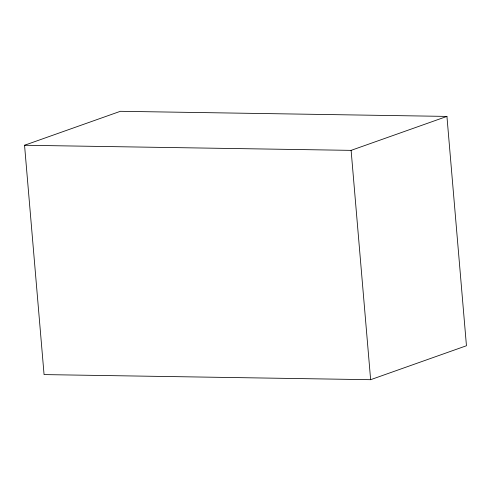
<?xml version="1.0" encoding="UTF-8"?>
<svg xmlns="http://www.w3.org/2000/svg" width="491" height="491" viewBox="0 0 491 491"><rect width="100%" height="100%" fill="white"/><g stroke="black" fill="none" stroke-linecap="round" stroke-linejoin="round"><path stroke-width="0.74" d="M24.55 145.256L120.369 111.304L446.933 116.41L466.45 345.744L370.631 379.696L44.067 374.59L24.55 145.256L351.114 150.363L446.933 116.41M351.114 150.363L370.631 379.696"/></g></svg>
